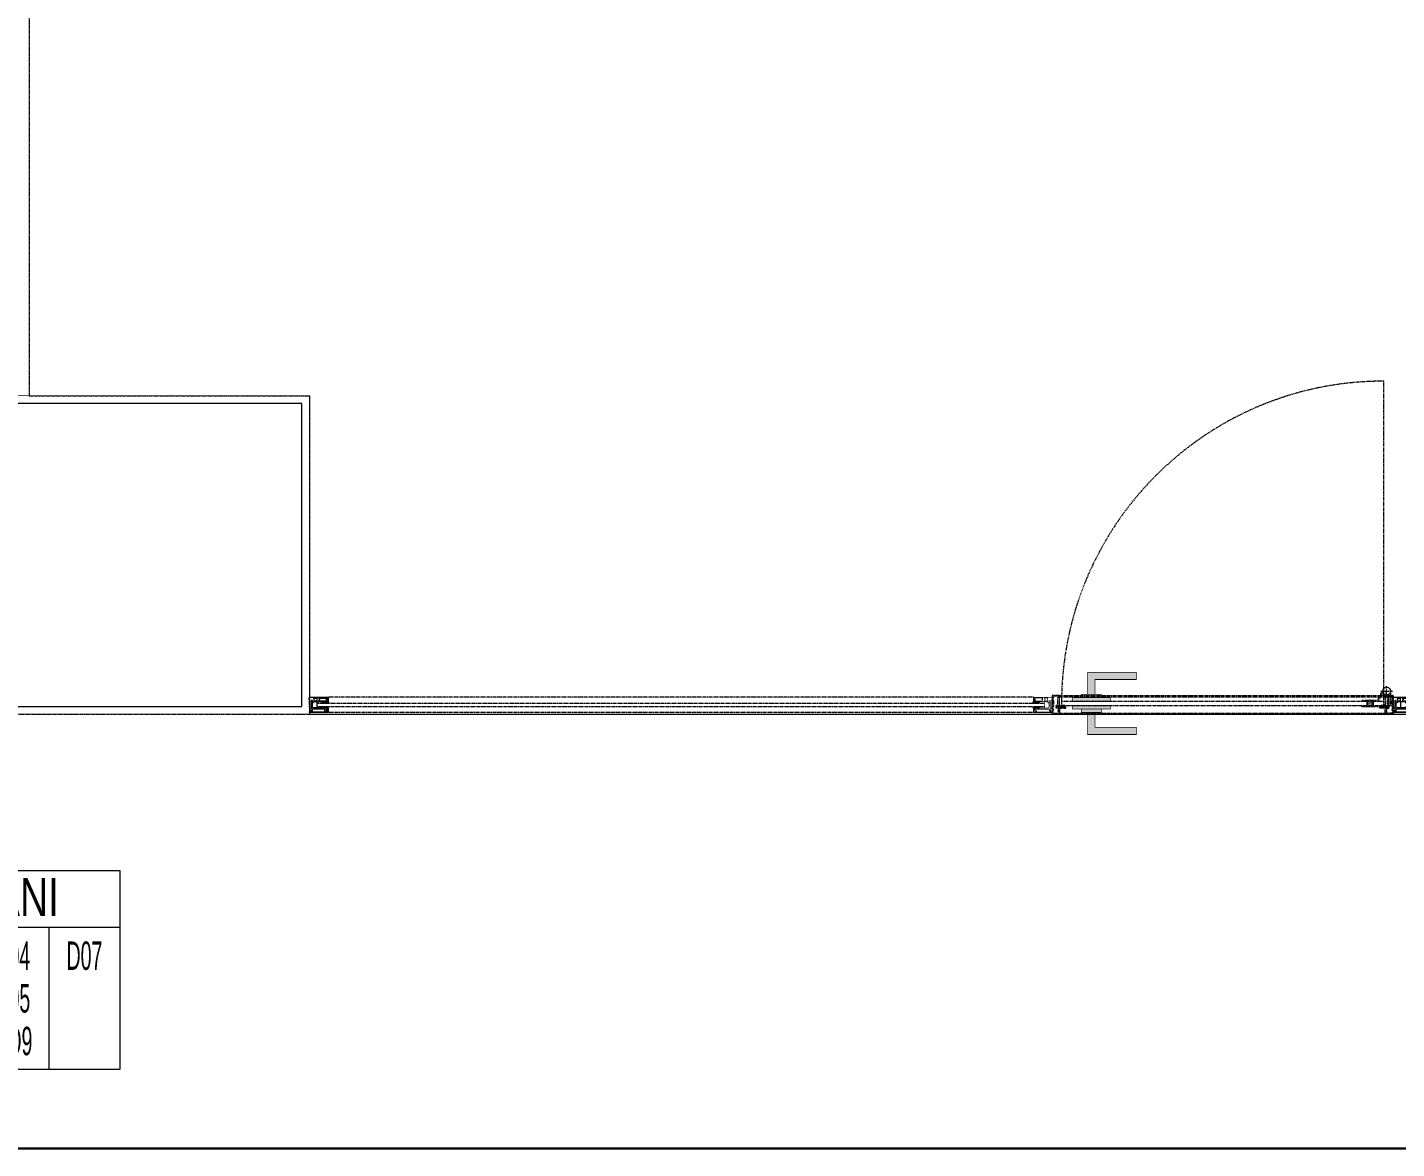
# Model space of a CAD drawing. Extents: x -1457 to 23780, y -2071 to 4205.
# Drawn here: x 9235 to 9596.4, y 2248.3 to 2544.2 of the extents above; entities that cross this region are included whole.
import ezdxf
from ezdxf.enums import TextEntityAlignment as Align

# ---------------------------------------------------------------- set-up
doc = ezdxf.new("R2010")
doc.units = 0
doc.header["$MEASUREMENT"] = 0
doc.linetypes.add('HIDDEN', pattern=[0.375, 0.25, -0.125])
doc.layers.get('0').update_dxf_attribs({"color": 9, "lineweight": 9})
for name, color, linetype, lineweight in [('10', 9, 'Continuous', 9), ('21', 9, 'Continuous', 9), ('E-KABLO', 7, 'Continuous', 30), ('M-TEFRIS2-015', 129, 'Continuous', 9), ('M-TEFRIS2-015 @ 1', 129, 'Continuous', 9)]:
    doc.layers.add(name, color=color, linetype=linetype, lineweight=lineweight)
doc.styles.add('Arial', font='arial.ttf', dxfattribs={"height": 2.5})
doc.styles.add('MuuM_TEXT-STANDART', font='ARIALN.TTF')
pattern_1 = [(225, (-604.72494, -2171.82614), (-0.0883883476, 0.0883883476), []), (135, (-604.72494, -2171.82614), (0.0883883476, 0.0883883476), [])]
pattern_2 = [(135, (8900.89879, 4539.00431), (-0.0883883476, -0.0883883476), []), (225, (8900.89879, 4539.00431), (0.0883883476, -0.0883883476), [])]

# ---------------------------------------------------------------- blocks, each defined once
blk = doc.blocks.new('0_roomno2-flat-2')
at = {"layer": '21'}
blk.add_lwpolyline([(96.88, -52.5), (0, -52.5), (0, 0), (96.88, 0)], close=True, dxfattribs=at)
for points in [[(0, -15), (96.88, -15)], [(40.62, -15), (40.62, -52.5)], [(59.38, -15), (59.38, -52.5)], [(78.12, -15), (78.12, -52.5)], [(0, -33.75), (40.62, -33.75)]]:
    blk.add_lwpolyline(points, dxfattribs=at)
at = {"layer": '21', "style": 'MuuM_TEXT-STANDART', "width": 0.6}
blk.add_text('H:', height=7.5, dxfattribs=at).set_placement((1.75, -43.04), align=Align.MIDDLE_LEFT)
at = {"layer": '21', "style": 'Arial'}
blk.add_attdef('ODANO', (0, 5.85), '', height=10, dxfattribs=at)
blk.add_attdef('MEKANADI', text='', height=10, dxfattribs=at).set_placement((1.75, -15), align=Align.BOTTOM_LEFT)
at = {"layer": '21', "style": 'MuuM_TEXT-STANDART', "width": 0.6}
for tag, p in [('M2', (1.75, -24.38)), ('TEMIZTAVANYUKSEKLIGI', (9, -43.04))]:
    blk.add_attdef(tag, text='', height=7.5, dxfattribs=at).set_placement(p, align=Align.MIDDLE_LEFT)
for tag, p in [('YER01', (50, -22.5)), ('TAVAN01', (68.75, -22.5)), ('DUVAR01', (87.5, -22.5)), ('YER02', (50, -33.75)), ('TAVAN02', (68.75, -33.75)), ('DUVAR02', (87.5, -33.75)), ('YER03', (50, -45)), ('TAVAN03', (68.75, -45)), ('DUVAR03', (87.5, -45))]:
    blk.add_attdef(tag, text='', height=7.5, dxfattribs=at).set_placement(p, align=Align.MIDDLE_CENTER)
blk = doc.blocks.new('p-kolon_80x80')
blk.add_lwpolyline([(-40, -40), (40, -40), (40, 40), (-40, 40)], close=True)
blk = doc.blocks.new('p-strahle-alüminyumdoğramaprofili')
at = {"layer": '10'}
h = blk.add_hatch(dxfattribs=at)
h.set_pattern_fill('NET', color=256, angle=315, style=0)
h.set_pattern_definition(pattern_1)
h.paths.add_polyline_path([(-4.62, 2.65), (-4.68, 2.65), (-4.72, 2.75), (-4.72, 2.8), (-4.69, 2.8), (-4.69, 2.92), (-4.98, 2.92), (-4.98, 2.8), (-4.95, 2.8), (-4.99, 2.65), (-5.08, 2.66), (-5.25, 2.28), (-5.14, 2.28), (-5.14, 2.33), (-4.98, 2.52, 0.2599), (-4.9, 2.28), (-4.66, 2.28, 0.382682)])
h.paths.add_polyline_path([(-4.86, 2.52), (-4.67, 2.52, -2.16717)], flags=16)
h = blk.add_hatch(dxfattribs=at)
h.set_pattern_fill('NET', color=256, angle=315, style=0)
h.set_pattern_definition(pattern_1)
h.paths.add_polyline_path([(-4.62, 0.88), (-4.68, 0.88), (-4.72, 0.77), (-4.72, 0.73), (-4.69, 0.73), (-4.69, 0.6), (-4.98, 0.6), (-4.98, 0.73), (-4.95, 0.73), (-4.99, 0.88), (-5.08, 0.87), (-5.25, 1.24), (-5.14, 1.24), (-5.14, 1.2), (-4.98, 1.01, -0.2599), (-4.9, 1.24), (-4.66, 1.24, -0.382682)])
h.paths.add_polyline_path([(-4.86, 1), (-4.67, 1, 2.16717)], flags=16)
h = blk.add_hatch(dxfattribs=at)
h.set_pattern_fill('NET', color=256, angle=315, style=0)
h.set_pattern_definition([(225, (-608.45214, -2173.53612), (-0.0883883476, 0.0883883476), []), (135, (-608.45214, -2173.53612), (0.0883883476, 0.0883883476), [])])
h.paths.add_polyline_path([(-3.45, 2.28), (-3.45, 2.57), (-4.49, 2.57), (-4.49, 2.28)])
h = blk.add_hatch(dxfattribs=at)
h.set_pattern_fill('NET', color=256, angle=315, style=0)
h.set_pattern_definition([(225, (-608.45214, -2180.04526), (-0.0883883476, 0.0883883476), []), (135, (-608.45214, -2180.04526), (0.0883883476, 0.0883883476), [])])
h.paths.add_polyline_path([(-3.45, 0.93), (-3.45, 1.24), (-4.49, 1.24), (-4.49, 0.93)])
h = blk.add_hatch(dxfattribs=at)
h.set_pattern_fill('NET', color=256, angle=315, style=0)
h.set_pattern_definition([(225, (-629.50454, -2177.58922), (-0.0883883476, 0.0883883476), []), (135, (-629.50454, -2177.58922), (0.0883883476, 0.0883883476), [])])
h.paths.add_polyline_path([(0, 0.68), (0, 1.75), (-0.18, 1.75), (-0.18, 0.68)])
for points in [[(-4.92, 3.6), (-4.92, 3.16), (-4.61, 3.16), (-4.61, 2.87), (-4.52, 2.87), (-4.62, 2.65), (-4.68, 2.65), (-4.72, 2.75), (-4.72, 2.8), (-4.69, 2.8), (-4.69, 3.05), (-4.98, 3.05), (-4.98, 2.8), (-4.95, 2.8), (-4.99, 2.65), (-5.08, 2.66), (-5.07, 3.76), (-0.11, 3.76)], [(-5.08, 2.66), (-5.25, 2.28)], [(-5.09, 0.88), (-5.25, 1.24)], [(-4.98, 2.52), (-5.14, 2.33), (-5.14, 2.28)], [(-4.98, 1.01), (-5.14, 1.2), (-5.14, 1.24)], [(-4.69, 2.92), (-4.98, 2.92)], [(-4.71, 0.6), (-4.98, 0.6)], [(-2.83, 0.2), (-2.67, 0.2), (-2.67, -0.04), (-4.87, -0.04), (-4.87, 0.19), (-4.57, 0.19), (-4.57, 0.73), (-2.67, 0.73)], [(-4.52, 2.87), (-4.49, 2.87), (-4.49, 2.26)], [(-4.49, 0.93), (-4.49, 0.93), (-4.49, 1.26)], [(-3.45, 2.26), (-3.45, 2.57)], [(-3.45, 1.26), (-3.45, 0.93)], [(-2.08, 0.93), (-2.08, 2.57)], [(-0.18, 0.68), (0, 0.68), (0, 1.75)], [(-0.18, 1.75), (0, 1.75)]]:
    blk.add_lwpolyline(points, dxfattribs=at)
for points in [[(-0.57, 3.26), (-0.57, 3.62), (-4.89, 3.62), (-4.89, 3.65, 0.561743), (-4.97, 3.66, 0.595966), (-4.92, 3.6, -2.204878)], [(-4.18, 3.44), (-4.18, 2.99, 0.414214), (-4.07, 2.89), (-0.82, 2.89), (-0.82, 3.62)], [(-0.11, 3.76), (-0.11, 3.62), (-0.45, 3.62), (-0.45, 3.14, -1), (-0.66, 3.14)], [(-4.67, 2.52), (-4.86, 2.52, 1)], [(-4.67, 1), (-4.86, 1, -1)], [(-4.61, 2.87), (-4.49, 3.45, -0.833203), (-4.18, 3.44, -0.447088)], [(-4.49, 2.57), (-1.23, 2.57, -0.414214), (-0.9, 2.25), (-0.9, 1.22)], [(-2.67, 0.73), (-2.67, 0.32), (-2.83, 0.32, 1), (-2.83, 0.2, -1)], [(-0.66, 3.14, -0.305404), (-0.57, 3.26, -5.773092)]]:
    blk.add_lwpolyline(points, format="xyb", dxfattribs=at)
for points in [[(-0.18, 2.74), (-0.18, 2.21), (0, 2.21), (0, 2.08), (-0.18, 2.08), (-0.18, 0.43), (0, 0.43), (0, 0), (-0.12, 0), (-0.12, -0.24), (-5.09, -0.24), (-5.09, 0.88), (-4.98, 0.88), (-4.94, 0.7), (-4.99, 0.7), (-4.99, 0.33), (-4.71, 0.33), (-4.71, 0.88), (-4.56, 0.88), (-4.52, 0.93), (-1.28, 0.93), (-1.2, 1.22), (-0.9, 1.22), (-0.9, 0.62), (-0.58, 0.62), (-0.58, 2.74)], [(-2.03, 0.78), (-1.35, 0.78), (-1.35, 0.08), (-1.28, 0.04), (-1.28, -0.04), (-2.09, -0.04), (-2.09, 0.1), (-2.03, 0.15)]]:
    blk.add_lwpolyline(points, close=True, dxfattribs=at)
for centre, radius, start, end in [((-4.73, 2.47), 0.253, 168.6676, 234.1258), ((-4.73, 1.06), 0.253, 125.8742, 191.3324), ((-4.77, 2.44), 0.125, 139.5402, 40.4598), ((-4.77, 1.08), 0.125, 319.5402, 220.4598), ((-4.84, 2.48), 0.273, 305.9738, 36.4289), ((-4.84, 1.04), 0.273, 323.5711, 54.0262)]:
    blk.add_arc(centre, radius, start, end, dxfattribs=at)

msp = doc.modelspace()

# ---------------------------------------------------------------- hatches: boundary and pattern name
at = {"layer": 'M-TEFRIS2-015', "linetype": 'HIDDEN', "lineweight": 0}
h = msp.add_hatch(color=256, dxfattribs=at)
h.paths.add_polyline_path([(9514.91, 2374.03), (9527.71, 2374.03), (9527.71, 2372.13), (9516.81, 2372.13), (9516.81, 2368.23), (9514.91, 2368.23)])
h.paths.add_polyline_path([(9513.21, 2368.23), (9518.51, 2368.23), (9518.51, 2367.33), (9513.21, 2367.33)])
h.paths.add_polyline_path([(9510.86, 2367.33), (9520.86, 2367.33), (9520.86, 2366.33), (9510.86, 2366.33)])
h.paths.add_polyline_path([(9510.86, 2365.33), (9520.86, 2365.33), (9520.86, 2364.33), (9510.86, 2364.33)])
h.paths.add_polyline_path([(9513.21, 2364.33), (9518.51, 2364.33), (9518.51, 2363.42), (9513.21, 2363.42)])
h.paths.add_polyline_path([(9514.91, 2363.42), (9516.81, 2363.42), (9516.81, 2359.52), (9527.71, 2359.52), (9527.71, 2357.62), (9514.91, 2357.62)])
h = msp.add_hatch(dxfattribs=at)
h.set_pattern_fill('NET', color=256, angle=315, style=0)
h.set_pattern_definition(pattern_2)
h.paths.add_polyline_path([(9501, 2366.3), (9500.95, 2366.3), (9500.91, 2366.4), (9500.91, 2366.45), (9500.93, 2366.45), (9500.93, 2366.58), (9500.64, 2366.58), (9500.64, 2366.45), (9500.68, 2366.45), (9500.63, 2366.3), (9500.55, 2366.31), (9500.37, 2365.94), (9500.48, 2365.94), (9500.48, 2365.98), (9500.64, 2366.17, 0.2599), (9500.72, 2365.94), (9500.97, 2365.94, 0.382682)])
h.paths.add_polyline_path([(9500.76, 2366.18), (9500.95, 2366.18, -2.16717)], flags=16)
h = msp.add_hatch(dxfattribs=at)
h.set_pattern_fill('NET', color=256, angle=315, style=0)
h.set_pattern_definition(pattern_2)
h.paths.add_polyline_path([(9501, 2364.53), (9500.95, 2364.53), (9500.91, 2364.43), (9500.91, 2364.38), (9500.93, 2364.38), (9500.93, 2364.25), (9500.64, 2364.25), (9500.64, 2364.38), (9500.68, 2364.38), (9500.63, 2364.53), (9500.55, 2364.52), (9500.37, 2364.9), (9500.48, 2364.9), (9500.48, 2364.85), (9500.64, 2364.66, -0.2599), (9500.72, 2364.9), (9500.97, 2364.9, -0.382682)])
h.paths.add_polyline_path([(9500.76, 2364.65), (9500.95, 2364.65, 2.16717)], flags=16)
h = msp.add_hatch(dxfattribs=at)
h.set_pattern_fill('NET', color=256, angle=315, style=0)
h.set_pattern_definition([(135, (8897.17159, 4547.22344), (-0.0883883476, -0.0883883476), []), (225, (8897.17159, 4547.22344), (0.0883883476, -0.0883883476), [])])
h.paths.add_polyline_path([(9502.17, 2366.25), (9502.17, 2365.94), (9501.14, 2365.94), (9501.14, 2366.25)])
h = msp.add_hatch(dxfattribs=at)
h.set_pattern_fill('NET', color=256, angle=315, style=0)
h.set_pattern_definition([(135, (8897.17159, 4540.7143), (-0.0883883476, -0.0883883476), []), (225, (8897.17159, 4540.7143), (0.0883883476, -0.0883883476), [])])
h.paths.add_polyline_path([(9502.17, 2364.9), (9502.17, 2364.6), (9501.14, 2364.6), (9501.14, 2364.9)])
h = msp.add_hatch(dxfattribs=at)
h.set_pattern_fill('NET', color=256, angle=315, style=0)
h.set_pattern_definition([(135, (8876.11919, 4544.76739), (-0.0883883476, -0.0883883476), []), (225, (8876.11919, 4544.76739), (0.0883883476, -0.0883883476), [])])
h.paths.add_polyline_path([(9505.62, 2366.5), (9505.62, 2365.43), (9505.44, 2365.43), (9505.44, 2366.5)])

# ---------------------------------------------------------------- linework, layer by layer
at = {"layer": 'E-KABLO', "color": 6}
msp.add_line((7943.36, 2248.33), (10667.25, 2248.33), dxfattribs=at)
at = {"layer": 'M-TEFRIS2-015', "linetype": 'HIDDEN', "lineweight": 0}
for p, q in [((9235.5, 2743), (9235.5, 2447)), ((9593.02, 2365.81), (9593.02, 2450.81)), ((9235.5, 2447), (9309.5, 2447)), ((9309.5, 2447), (9309.5, 2363)), ((9500.55, 2367.42), (9314.46, 2367.42)), ((9505.5, 2367.81), (9505.5, 2363.08)), ((9507.39, 2367.89), (9505.58, 2367.89)), ((9507.32, 2367.72), (9505.66, 2367.72)), ((9505.66, 2367.72), (9505.66, 2367.48)), ((9505.66, 2367.48), (9505.88, 2367.48)), ((9505.88, 2367.37), (9505.72, 2367.37)), ((9505.72, 2367.37), (9505.72, 2366.6)), ((9505.88, 2367.48), (9505.88, 2367.37)), ((9507, 2367.37), (9507.07, 2367.47)), ((9507, 2365.31), (9507, 2367.37)), ((9507.07, 2367.47), (9507.32, 2367.47)), ((9507.32, 2367.47), (9507.32, 2367.72)), ((9507.47, 2365.15), (9507.47, 2367.57)), ((9507.47, 2367.57), (9507.55, 2367.57)), ((9507.55, 2367.88), (9593.45, 2367.88)), ((9507.55, 2367.57), (9507.55, 2367.73)), ((9507.55, 2367.57), (9593.45, 2367.57)), ((9591.43, 2366.71), (9592.83, 2369.43)), ((9591.66, 2366.33), (9592.87, 2368.67)), ((9592.28, 2369.08), (9595.3, 2369.08)), ((9593.45, 2367.57), (9593.45, 2367.73)), ((9593.53, 2367.57), (9593.45, 2367.57)), ((9593.53, 2365.15), (9593.53, 2367.57)), ((9593.61, 2367.89), (9595.42, 2367.89)), ((9593.68, 2367.72), (9595.34, 2367.72)), ((9593.68, 2367.47), (9593.68, 2367.72)), ((9593.93, 2367.47), (9593.68, 2367.47)), ((9593.79, 2367.58), (9593.79, 2370.34)), ((9594, 2367.37), (9593.93, 2367.47)), ((9594, 2365.31), (9594, 2367.37)), ((9594, 2367.37), (9594.44, 2367.37)), ((9594.33, 2367.37), (9594.33, 2365.31)), ((9594.44, 2367.89), (9594.44, 2368.31)), ((9594.44, 2365.31), (9594.44, 2367.72)), ((9594.81, 2369.08), (9594.81, 2367.89)), ((9594.81, 2367.72), (9594.81, 2365.2)), ((9595.34, 2367.48), (9595.12, 2367.48)), ((9595.12, 2367.48), (9595.12, 2367.37)), ((9595.12, 2367.37), (9595.28, 2367.37)), ((9595.28, 2367.37), (9595.28, 2366.6)), ((9595.34, 2367.72), (9595.34, 2367.48)), ((9595.5, 2367.81), (9595.5, 2363.08)), ((9311.46, 2365.92), (9503.54, 2365.92)), ((9503.54, 2364.92), (9311.46, 2364.92)), ((9505.86, 2364.07), (9505.66, 2364.07)), ((9505.66, 2364.07), (9505.66, 2363.2)), ((9505.72, 2366.6), (9505.85, 2366.6)), ((9505.85, 2365.04), (9505.72, 2365.04)), ((9505.72, 2365.04), (9505.72, 2364.22)), ((9505.72, 2364.22), (9505.86, 2364.22)), ((9505.85, 2366.6), (9505.85, 2365.04)), ((9505.86, 2364.22), (9505.86, 2364.07)), ((9506.56, 2364.6), (9506.56, 2365.31)), ((9506.56, 2365.31), (9507, 2365.31)), ((9507.24, 2364.6), (9506.56, 2364.6)), ((9506.73, 2364.8), (9506.73, 2365.15)), ((9506.73, 2365.15), (9507.47, 2365.15)), ((9506.82, 2365.15), (9506.73, 2365.15)), ((9506.73, 2365.15), (9506.73, 2364.91)), ((9506.76, 2365.15), (9506.73, 2365.12)), ((9506.76, 2365.08), (9506.73, 2365.12)), ((9506.76, 2364.98), (9506.73, 2364.94)), ((9506.76, 2364.9), (9506.73, 2364.94)), ((9506.73, 2364.91), (9506.73, 2364.86)), ((9506.73, 2364.86), (9506.74, 2364.83)), ((9509.09, 2364.8), (9506.73, 2364.8)), ((9506.74, 2364.83), (9506.76, 2364.8)), ((9506.76, 2365.13), (9506.82, 2365.15)), ((9507.11, 2365.15), (9506.76, 2364.8)), ((9506.76, 2364.88), (9506.76, 2365.13)), ((9506.79, 2364.94), (9506.76, 2364.88)), ((9506.76, 2364.8), (9508.97, 2364.8)), ((9506.86, 2364.8), (9506.77, 2364.9)), ((9506.8, 2364.97), (9506.79, 2364.94)), ((9506.82, 2365), (9506.8, 2364.97)), ((9506.84, 2365.02), (9506.82, 2365)), ((9507.04, 2364.8), (9506.83, 2365.01)), ((9507.01, 2365.15), (9506.84, 2365.02)), ((9507, 2365.02), (9506.93, 2365.09)), ((9507.29, 2365.15), (9506.94, 2364.8)), ((9507.12, 2365.13), (9506.94, 2364.95)), ((9506.94, 2364.95), (9507.03, 2364.95)), ((9507.03, 2364.95), (9507.23, 2365.15)), ((9507.09, 2365.1), (9507.05, 2365.15)), ((9507.21, 2364.8), (9507.05, 2364.97)), ((9507.11, 2364.07), (9507.11, 2364.2)), ((9507.11, 2364.2), (9507.24, 2364.2)), ((9507.32, 2364.07), (9507.11, 2364.07)), ((9507.12, 2365.15), (9507.12, 2365.13)), ((9507.26, 2364.95), (9507.12, 2364.8)), ((9507.12, 2363.72), (9507.12, 2363.86)), ((9507.12, 2363.86), (9507.32, 2363.86)), ((9507.32, 2363.72), (9507.12, 2363.72)), ((9507.2, 2364.99), (9507.14, 2365.06)), ((9507.32, 2365.15), (9507.17, 2364.95)), ((9507.17, 2364.95), (9507.38, 2364.95)), ((9507.28, 2365.1), (9507.22, 2365.15)), ((9507.39, 2364.8), (9507.24, 2364.95)), ((9507.24, 2364.2), (9507.24, 2364.6)), ((9507.58, 2365.09), (9507.29, 2364.8)), ((9507.32, 2363.86), (9507.32, 2364.07)), ((9507.32, 2363.2), (9507.32, 2363.72)), ((9507.38, 2364.95), (9507.44, 2365.01)), ((9507.57, 2364.8), (9507.4, 2364.97)), ((9507.46, 2365.15), (9507.44, 2365.13)), ((9507.44, 2365.01), (9507.44, 2365.15)), ((9507.58, 2364.97), (9507.44, 2365.11)), ((9507.5, 2365.52), (9507.47, 2365.52)), ((9507.48, 2365.52), (9507.47, 2365.51)), ((9507.58, 2365.44), (9507.47, 2365.34)), ((9507.58, 2365.32), (9507.47, 2365.43)), ((9507.58, 2365.27), (9507.47, 2365.16)), ((9507.62, 2365.1), (9507.47, 2365.26)), ((9507.62, 2364.95), (9507.47, 2364.8)), ((9507.54, 2365.5), (9507.5, 2365.52)), ((9507.57, 2365.47), (9507.54, 2365.5)), ((9507.55, 2363.22), (9507.55, 2364.55)), ((9507.55, 2364.55), (9509.09, 2364.55)), ((9507.58, 2365.44), (9507.57, 2365.47)), ((9507.58, 2365.2), (9507.58, 2365.44)), ((9508.41, 2365.2), (9507.58, 2365.2)), ((9507.58, 2364.95), (9507.58, 2365.1)), ((9507.58, 2365.1), (9507.91, 2365.1)), ((9507.81, 2364.95), (9507.58, 2364.95)), ((9507.69, 2365.2), (9507.59, 2365.1)), ((9507.75, 2364.8), (9507.6, 2364.95)), ((9507.79, 2364.95), (9507.65, 2364.8)), ((9507.8, 2365.1), (9507.71, 2365.2)), ((9507.86, 2365.2), (9507.77, 2365.1)), ((9507.81, 2364.92), (9507.78, 2364.95)), ((9507.88, 2364.92), (9507.79, 2364.92)), ((9507.79, 2364.92), (9507.79, 2364.82)), ((9507.79, 2364.82), (9507.88, 2364.92)), ((9507.94, 2365.05), (9507.81, 2364.95)), ((9507.96, 2364.94), (9507.82, 2364.8)), ((9507.92, 2364.8), (9507.85, 2364.88)), ((9508.28, 2364.8), (9507.88, 2365.2)), ((9507.93, 2364.97), (9507.89, 2365.01)), ((9507.91, 2365.1), (9507.94, 2365.05)), ((9507.91, 2364.94), (9507.97, 2365.02)), ((9508.02, 2364.94), (9507.91, 2364.94)), ((9508.04, 2365.2), (9507.92, 2365.08)), ((9507.97, 2365.02), (9508.02, 2364.94)), ((9508.1, 2364.8), (9507.97, 2364.94)), ((9508.08, 2366.33), (9507.98, 2366.22)), ((9507.98, 2366.22), (9507.98, 2365.39)), ((9507.98, 2365.39), (9508.08, 2365.29)), ((9508.08, 2365.06), (9507.99, 2364.97)), ((9508.16, 2364.96), (9508, 2364.8)), ((9508.05, 2365.08), (9508.05, 2365.11)), ((9508.05, 2365.11), (9508.39, 2365.11)), ((9508.22, 2364.9), (9508.05, 2365.08)), ((9508.14, 2365.11), (9508.06, 2365.2)), ((9592.92, 2366.33), (9508.08, 2366.33)), ((9508.08, 2365.29), (9592.92, 2365.29)), ((9508.22, 2365.2), (9508.13, 2365.11)), ((9508.27, 2364.9), (9508.18, 2364.8)), ((9508.84, 2364.9), (9508.22, 2364.9)), ((9508.88, 2365.29), (9508.23, 2365.29)), ((9508.23, 2365.29), (9508.24, 2365.25)), ((9508.24, 2365.25), (9508.41, 2365.25)), ((9508.32, 2365.11), (9508.24, 2365.2)), ((9508.31, 2365.29), (9508.27, 2365.25)), ((9508.39, 2365.2), (9508.31, 2365.11)), ((9508.36, 2365.25), (9508.32, 2365.29)), ((9508.45, 2364.8), (9508.36, 2364.9)), ((9508.45, 2364.9), (9508.36, 2364.8)), ((9508.39, 2365.11), (9508.44, 2365.11)), ((9508.47, 2365.14), (9508.41, 2365.2)), ((9508.48, 2365.29), (9508.43, 2365.24)), ((9508.44, 2365.11), (9508.47, 2365.14)), ((9508.47, 2365.14), (9508.51, 2365.18)), ((9508.54, 2365.25), (9508.5, 2365.29)), ((9508.51, 2365.18), (9508.52, 2365.22)), ((9508.52, 2365.22), (9508.52, 2365.25)), ((9508.52, 2365.25), (9508.83, 2365.25)), ((9508.63, 2364.8), (9508.53, 2364.9)), ((9508.63, 2364.9), (9508.53, 2364.8)), ((9508.66, 2365.29), (9508.62, 2365.25)), ((9508.72, 2365.25), (9508.68, 2365.29)), ((9508.81, 2364.8), (9508.71, 2364.9)), ((9508.8, 2364.9), (9508.71, 2364.8)), ((9508.91, 2365.18), (9508.78, 2365.06)), ((9508.97, 2364.81), (9508.79, 2364.99)), ((9508.84, 2365.29), (9508.8, 2365.25)), ((9508.89, 2365.08), (9508.8, 2365.17)), ((9508.91, 2365.01), (9508.82, 2364.92)), ((9508.92, 2365.22), (9508.85, 2365.29)), ((9508.92, 2365.25), (9508.88, 2365.29)), ((9508.88, 2365.14), (9508.92, 2365.2)), ((9508.88, 2365.09), (9508.88, 2365.14)), ((9508.97, 2364.86), (9508.88, 2365.09)), ((9508.96, 2364.88), (9508.89, 2364.8)), ((9508.92, 2365.2), (9508.92, 2365.25)), ((9508.97, 2364.8), (9508.97, 2364.86)), ((9509.09, 2364.55), (9509.09, 2364.8)), ((9587.36, 2366.33), (9587.36, 2366.71)), ((9587.36, 2366.71), (9591.43, 2366.71)), ((9587.36, 2364.9), (9587.36, 2365.29)), ((9591.44, 2364.9), (9587.36, 2364.9)), ((9588.54, 2366.33), (9588.54, 2365.29)), ((9588.74, 2366.71), (9589.01, 2366.41)), ((9588.83, 2366.33), (9588.83, 2365.29)), ((9589.01, 2366.41), (9589.01, 2366.33)), ((9589.37, 2366.88), (9589.37, 2364.9)), ((9590, 2366.71), (9589.73, 2366.41)), ((9589.73, 2366.41), (9589.73, 2366.33)), ((9589.91, 2366.33), (9589.91, 2365.29)), ((9590.2, 2366.33), (9590.2, 2365.29)), ((9591.44, 2365.29), (9591.44, 2364.9)), ((9591.91, 2364.55), (9591.91, 2364.8)), ((9591.91, 2364.8), (9594.27, 2364.8)), ((9593.45, 2364.55), (9591.91, 2364.55)), ((9592.03, 2364.86), (9592.12, 2365.09)), ((9592.03, 2364.8), (9592.03, 2364.86)), ((9594.24, 2364.8), (9592.03, 2364.8)), ((9592.05, 2364.92), (9592.16, 2364.8)), ((9592.07, 2364.8), (9592.17, 2364.9)), ((9592.08, 2365.25), (9592.12, 2365.29)), ((9592.08, 2365.2), (9592.08, 2365.25)), ((9592.08, 2365.24), (9592.22, 2365.1)), ((9592.12, 2365.14), (9592.08, 2365.2)), ((9592.08, 2365), (9592.21, 2365.13)), ((9592.09, 2365.18), (9592.2, 2365.29)), ((9592.1, 2365.04), (9592.19, 2364.95)), ((9592.12, 2365.29), (9592.77, 2365.29)), ((9592.12, 2365.09), (9592.12, 2365.14)), ((9592.16, 2364.9), (9592.78, 2364.9)), ((9592.48, 2365.25), (9592.17, 2365.25)), ((9592.21, 2365.29), (9592.25, 2365.25)), ((9592.49, 2365.18), (9592.21, 2365.12)), ((9592.21, 2365.12), (9592.21, 2365.12)), ((9592.22, 2365.1), (9592.56, 2365.11)), ((9592.22, 2365.1), (9592.22, 2365.1)), ((9592.24, 2364.8), (9592.34, 2364.9)), ((9592.25, 2364.9), (9592.34, 2364.8)), ((9592.33, 2365.25), (9592.37, 2365.29)), ((9592.35, 2365.15), (9592.39, 2365.11)), ((9592.37, 2365.11), (9592.43, 2365.16)), ((9592.39, 2365.29), (9592.43, 2365.25)), ((9592.42, 2364.8), (9592.51, 2364.9)), ((9592.42, 2364.9), (9592.52, 2364.8)), ((9592.48, 2365.22), (9592.55, 2365.29)), ((9592.48, 2365.22), (9592.48, 2365.25)), ((9592.49, 2365.18), (9592.48, 2365.22)), ((9592.49, 2365.19), (9592.56, 2365.11)), ((9593.35, 2365.19), (9592.55, 2365.17)), ((9592.55, 2365.17), (9592.58, 2365.16)), ((9592.55, 2365.11), (9592.6, 2365.16)), ((9592.56, 2365.29), (9592.6, 2365.25)), ((9592.61, 2365.11), (9592.56, 2365.11)), ((9592.58, 2365.16), (9592.95, 2365.16)), ((9592.59, 2365.2), (9593.42, 2365.39)), ((9592.76, 2365.25), (9592.59, 2365.25)), ((9592.6, 2364.8), (9592.69, 2364.9)), ((9592.6, 2364.9), (9592.69, 2364.8)), ((9592.61, 2365.17), (9592.65, 2365.21)), ((9592.95, 2365.11), (9592.61, 2365.11)), ((9592.64, 2365.21), (9592.68, 2365.17)), ((9592.69, 2365.25), (9592.73, 2365.29)), ((9592.69, 2365.16), (9592.74, 2365.11)), ((9592.73, 2365.11), (9592.77, 2365.16)), ((9592.74, 2365.29), (9592.76, 2365.27)), ((9592.77, 2365.29), (9592.76, 2365.25)), ((9592.77, 2364.8), (9593.11, 2365.14)), ((9592.78, 2364.9), (9592.95, 2365.08)), ((9592.78, 2364.9), (9592.87, 2364.8)), ((9592.79, 2365.18), (9592.88, 2365.26)), ((9592.79, 2365.24), (9592.85, 2365.18)), ((9592.86, 2364.99), (9593.05, 2364.8)), ((9592.87, 2365.16), (9592.92, 2365.11)), ((9592.9, 2365.11), (9592.95, 2365.16)), ((9593.02, 2366.22), (9592.92, 2366.33)), ((9592.92, 2365.29), (9593.02, 2365.39)), ((9592.92, 2365.29), (9592.92, 2365.29)), ((9592.93, 2365.28), (9593.02, 2365.18)), ((9592.95, 2365.16), (9592.96, 2365.14)), ((9592.95, 2365.08), (9592.95, 2365.11)), ((9592.95, 2365.08), (9593.03, 2365)), ((9592.95, 2364.8), (9593.09, 2364.95)), ((9592.96, 2365.14), (9592.98, 2365.12)), ((9592.97, 2365.18), (9593.11, 2365.32)), ((9592.98, 2365.12), (9593, 2365.11)), ((9593.09, 2365.1), (9592.99, 2364.95)), ((9592.99, 2364.95), (9592.99, 2364.95)), ((9592.99, 2364.95), (9593.42, 2364.95)), ((9593, 2365.11), (9593.02, 2365.1)), ((9593.02, 2365.39), (9593.02, 2366.22)), ((9593.02, 2365.1), (9593.04, 2365.1)), ((9593.04, 2365.1), (9593.06, 2365.12)), ((9593.06, 2365.12), (9593.08, 2365.14)), ((9593.07, 2365.31), (9593.19, 2365.19)), ((9593.07, 2365.13), (9593.1, 2365.1)), ((9593.08, 2365.14), (9593.42, 2365.14)), ((9593.08, 2364.95), (9593.22, 2364.8)), ((9593.42, 2365.1), (9593.09, 2365.1)), ((9593.13, 2364.8), (9593.27, 2364.95)), ((9593.16, 2365.19), (9593.34, 2365.37)), ((9593.22, 2365.34), (9593.36, 2365.2)), ((9593.24, 2365.14), (9593.28, 2365.1)), ((9593.25, 2365.1), (9593.29, 2365.14)), ((9593.26, 2364.95), (9593.4, 2364.8)), ((9593.3, 2364.8), (9593.56, 2365.06)), ((9593.34, 2365.19), (9593.45, 2365.31)), ((9593.39, 2365.2), (9593.35, 2365.19)), ((9593.36, 2365.37), (9593.45, 2365.28)), ((9593.42, 2365.22), (9593.39, 2365.2)), ((9593.42, 2365.45), (9593.51, 2365.55)), ((9593.42, 2365.46), (9593.43, 2365.49)), ((9593.42, 2365.39), (9593.42, 2365.46)), ((9593.42, 2365.14), (9593.51, 2365.34)), ((9593.45, 2365.24), (9593.42, 2365.22)), ((9593.42, 2365.1), (9593.53, 2365.21)), ((9593.42, 2365.14), (9593.75, 2364.8)), ((9593.42, 2364.95), (9593.42, 2365.1)), ((9593.42, 2364.96), (9593.58, 2364.8)), ((9593.43, 2365.49), (9593.45, 2365.52)), ((9593.43, 2365.49), (9593.53, 2365.38)), ((9593.45, 2365.52), (9593.49, 2365.54)), ((9593.51, 2365.37), (9593.45, 2365.37)), ((9593.45, 2365.37), (9593.45, 2365.27)), ((9593.45, 2365.27), (9593.45, 2365.24)), ((9593.45, 2363.22), (9593.45, 2364.55)), ((9593.47, 2365.26), (9593.53, 2365.21)), ((9593.48, 2364.8), (9593.63, 2364.95)), ((9593.49, 2365.54), (9593.52, 2365.55)), ((9593.51, 2365.36), (9593.53, 2365.38)), ((9593.51, 2365.34), (9593.51, 2365.37)), ((9593.52, 2365.55), (9593.53, 2365.55)), ((9594.27, 2365.15), (9593.53, 2365.15)), ((9593.56, 2365.01), (9593.56, 2365.15)), ((9593.62, 2364.95), (9593.56, 2365.01)), ((9593.83, 2364.95), (9593.62, 2364.95)), ((9593.66, 2364.8), (9593.8, 2364.95)), ((9593.68, 2365.15), (9593.83, 2364.95)), ((9593.68, 2363.87), (9593.68, 2364.07)), ((9593.68, 2364.07), (9593.89, 2364.07)), ((9593.88, 2363.87), (9593.68, 2363.87)), ((9593.68, 2363.2), (9593.68, 2363.72)), ((9593.68, 2363.72), (9593.88, 2363.72)), ((9593.74, 2365.07), (9593.8, 2365.12)), ((9593.76, 2365.15), (9594.11, 2364.8)), ((9593.76, 2364.2), (9593.76, 2364.6)), ((9593.76, 2364.6), (9594.44, 2364.6)), ((9593.89, 2364.2), (9593.76, 2364.2)), ((9593.97, 2364.95), (9593.77, 2365.15)), ((9593.78, 2364.95), (9593.93, 2364.8)), ((9593.82, 2364.97), (9593.89, 2365.04)), ((9593.83, 2364.8), (9593.98, 2364.95)), ((9593.88, 2365.15), (9593.88, 2365.13)), ((9593.88, 2365.13), (9594.06, 2364.95)), ((9593.88, 2363.72), (9593.88, 2363.87)), ((9593.89, 2364.07), (9593.89, 2364.2)), ((9593.93, 2365.08), (9594, 2365.14)), ((9593.94, 2365.15), (9594.26, 2364.83)), ((9594.06, 2364.95), (9593.97, 2364.95)), ((9593.99, 2365.15), (9594.16, 2365.02)), ((9594.44, 2365.31), (9594, 2365.31)), ((9594.01, 2364.8), (9594.19, 2364.99)), ((9594.02, 2364.99), (9594.1, 2365.07)), ((9594.16, 2365.02), (9594.18, 2365)), ((9594.24, 2365.13), (9594.18, 2365.15)), ((9594.18, 2365.15), (9594.27, 2365.15)), ((9594.18, 2365), (9594.2, 2364.97)), ((9594.19, 2364.8), (9594.27, 2364.89)), ((9594.2, 2364.97), (9594.21, 2364.94)), ((9594.21, 2364.94), (9594.24, 2364.88)), ((9594.24, 2364.88), (9594.24, 2365.13)), ((9594.24, 2365.03), (9594.27, 2365.07)), ((9594.24, 2365.03), (9594.27, 2364.99)), ((9594.26, 2364.83), (9594.24, 2364.8)), ((9594.27, 2364.86), (9594.26, 2364.83)), ((9594.27, 2364.8), (9594.27, 2365.15)), ((9594.27, 2365.15), (9594.27, 2364.91)), ((9594.27, 2364.91), (9594.27, 2364.86)), ((9594.44, 2364.6), (9594.44, 2365.31)), ((9594.81, 2365.2), (9594.44, 2365.2)), ((9595.28, 2364.22), (9595.14, 2364.22)), ((9595.14, 2364.22), (9595.14, 2364.07)), ((9595.14, 2364.07), (9595.34, 2364.07)), ((9595.28, 2366.6), (9595.15, 2366.6)), ((9595.15, 2366.6), (9595.15, 2365.04)), ((9595.15, 2365.04), (9595.28, 2365.04)), ((9595.28, 2365.04), (9595.28, 2364.22)), ((9595.34, 2364.07), (9595.34, 2363.2)), ((8525.5, 2363), (10472.5, 2363)), ((9309.5, 2363), (9925.5, 2363)), ((9500.55, 2363.42), (9314.45, 2363.42)), ((9505.58, 2363), (9507.55, 2363)), ((9505.66, 2363.2), (9507.32, 2363.2)), ((9507.55, 2363.19), (9507.55, 2363.22)), ((9507.55, 2363.22), (9507.55, 2363.22)), ((9507.55, 2363.22), (9507.55, 2363.22)), ((9507.55, 2363.22), (9507.55, 2363.22)), ((9507.55, 2363.22), (9507.55, 2363.22)), ((9507.55, 2363.22), (9593.45, 2363.22)), ((9507.55, 2363), (9507.55, 2363.19)), ((9507.55, 2363), (9593.45, 2363)), ((9593.45, 2363.19), (9593.45, 2363.22)), ((9593.45, 2363.22), (9593.45, 2363.22)), ((9593.45, 2363.22), (9593.45, 2363.22)), ((9593.45, 2363.22), (9593.45, 2363.22)), ((9593.45, 2363.22), (9593.45, 2363.22)), ((9593.45, 2363), (9593.45, 2363.19)), ((9595.42, 2363), (9593.45, 2363)), ((9595.34, 2363.2), (9593.68, 2363.2))]:
    msp.add_line(p, q, dxfattribs=at)
at = {"layer": 'M-TEFRIS2-015', "linetype": 'HIDDEN', "lineweight": 0, "const_width": 0.2}
for points in [[(9235.5, 2447), (9225.5, 2447), (9225.5, 2743), (9235.5, 2743)], [(9225.5, 2447), (9309.5, 2447), (9309.5, 2363), (9225.5, 2363)], [(9505.44, 2364.44), (9505.44, 2364.96), (9505.62, 2364.96), (9505.62, 2365.1), (9505.44, 2365.1), (9505.44, 2366.74), (9505.62, 2366.74), (9505.62, 2367.18), (9505.5, 2367.18), (9505.5, 2367.42), (9500.54, 2367.42), (9500.54, 2366.3), (9500.64, 2366.3), (9500.69, 2366.47), (9500.64, 2366.47), (9500.64, 2366.85), (9500.91, 2366.85), (9500.91, 2366.3), (9501.07, 2366.3), (9501.1, 2366.25), (9504.35, 2366.25), (9504.42, 2365.96), (9504.72, 2365.96), (9504.72, 2366.56), (9505.04, 2366.56), (9505.04, 2364.44)], [(9503.59, 2366.4), (9504.27, 2366.4), (9504.27, 2367.1), (9504.34, 2367.14), (9504.34, 2367.22), (9503.54, 2367.22), (9503.54, 2367.08), (9503.59, 2367.02)], [(9510.86, 2366.33), (9520.86, 2366.33), (9520.86, 2367.33), (9510.86, 2367.33)], [(9513.21, 2367.33), (9518.51, 2367.33), (9518.51, 2368.23), (9513.21, 2368.23)], [(9510.86, 2364.33), (9520.86, 2364.33), (9520.86, 2365.33), (9510.86, 2365.33)], [(9513.21, 2364.33), (9518.51, 2364.33), (9518.51, 2363.42), (9513.21, 2363.42)]]:
    msp.add_lwpolyline(points, close=True, dxfattribs=at)
for points in [[(9527.71, 2374.03), (9514.91, 2374.03), (9514.91, 2368.23), (9516.81, 2368.23), (9516.81, 2372.13), (9527.71, 2372.13), (9527.71, 2374.03)], [(9502.8, 2366.98), (9502.96, 2366.98), (9502.96, 2367.22), (9500.75, 2367.22), (9500.75, 2366.98), (9501.05, 2366.98), (9501.05, 2366.45), (9502.95, 2366.45)], [(9500.54, 2366.3), (9500.37, 2365.94)], [(9500.55, 2364.52), (9500.37, 2364.9)], [(9500.64, 2366.17), (9500.48, 2365.98), (9500.48, 2365.94)], [(9500.64, 2364.66), (9500.48, 2364.85), (9500.48, 2364.9)], [(9500.7, 2363.57), (9500.7, 2364.02), (9501.02, 2364.02), (9501.02, 2364.31), (9501.1, 2364.31), (9501, 2364.53), (9500.95, 2364.53), (9500.91, 2364.43), (9500.91, 2364.38), (9500.93, 2364.38), (9500.93, 2364.13), (9500.64, 2364.13), (9500.64, 2364.38), (9500.68, 2364.38), (9500.63, 2364.53), (9500.55, 2364.52), (9500.55, 2363.42), (9505.51, 2363.42)], [(9500.91, 2366.58), (9500.64, 2366.58)], [(9500.93, 2364.25), (9500.64, 2364.25)], [(9501.1, 2364.31), (9501.14, 2364.31), (9501.14, 2364.92)], [(9501.14, 2366.25), (9501.14, 2366.25), (9501.14, 2365.92)], [(9502.17, 2365.92), (9502.17, 2366.25)], [(9502.17, 2364.92), (9502.17, 2364.6)], [(9503.54, 2366.25), (9503.54, 2364.6)], [(9505.44, 2366.5), (9505.62, 2366.5), (9505.62, 2365.43)], [(9505.44, 2365.43), (9505.62, 2365.43)], [(9527.71, 2357.62), (9514.91, 2357.62), (9514.91, 2363.42), (9516.81, 2363.42), (9516.81, 2359.52), (9527.71, 2359.52), (9527.71, 2357.62)]]:
    msp.add_lwpolyline(points, dxfattribs=at)
for points in [[(9502.95, 2366.45), (9502.95, 2366.86), (9502.8, 2366.86, -1), (9502.8, 2366.98, 1)], [(9505.05, 2363.92), (9505.05, 2363.56), (9500.74, 2363.56), (9500.74, 2363.53, -0.561743), (9500.65, 2363.52, -0.595966), (9500.7, 2363.57, 2.204878)], [(9500.95, 2366.18), (9500.76, 2366.18, 1)], [(9500.95, 2364.65), (9500.76, 2364.65, -1)], [(9501.02, 2364.31), (9501.13, 2363.73, 0.833203), (9501.45, 2363.74, 0.447088)], [(9501.14, 2364.6), (9504.39, 2364.6, 0.414214), (9504.72, 2364.93), (9504.72, 2365.96)], [(9501.45, 2363.74), (9501.45, 2364.19, -0.414214), (9501.55, 2364.29), (9504.8, 2364.29), (9504.8, 2363.56)], [(9505.51, 2363.42), (9505.51, 2363.56), (9505.17, 2363.56), (9505.17, 2364.04, 1), (9504.97, 2364.04)], [(9504.97, 2364.04, 0.305404), (9505.05, 2363.92, 5.773092)]]:
    msp.add_lwpolyline(points, format="xyb", dxfattribs=at)
at = {"layer": 'M-TEFRIS2-015', "linetype": 'HIDDEN', "lineweight": 0}
msp.add_circle((9593.79, 2369.1), 1.02, dxfattribs=at)
for centre, radius, start, end in [((9593.02, 2365.81), 85.04, 90, 180), ((9505.58, 2367.81), 0.0818, 90, 180), ((9507.39, 2367.73), 0.164, 0, 90), ((9593.61, 2367.73), 0.164, 90, 180), ((9595.42, 2367.81), 0.0818, 0, 90), ((9500.89, 2366.12), 0.253, 168.6676, 234.1258), ((9500.89, 2364.71), 0.253, 125.8742, 191.3324), ((9500.86, 2366.09), 0.125, 139.5402, 40.4598), ((9500.86, 2364.74), 0.125, 319.5402, 220.4598), ((9500.78, 2366.14), 0.273, 305.9738, 36.4289), ((9500.78, 2364.69), 0.273, 323.5711, 54.0262), ((9508.41, 2365.22), 0.0248, 270, 90), ((9509.1, 2365.08), 0.322, 148.8979, 214.0649), ((9591.9, 2365.08), 0.322, 325.9351, 3.857), ((9591.9, 2365.08), 0.322, 6.8856, 31.1021), ((9592.59, 2365.22), 0.0248, 90, 270), ((9505.58, 2363.08), 0.0818, 180, 270), ((9595.42, 2363.08), 0.0818, 270, 0)]:
    msp.add_arc(centre, radius, start, end, dxfattribs=at)

# ---------------------------------------------------------------- block references
msp.add_blockref('p-kolon_80x80', (9267.5, 2405), dxfattribs=at)
ref = msp.add_blockref('0_roomno2-flat-2', (9162.61, 2321.74), dxfattribs=at)
ref.add_attrib('ODANO', 'AUDI-K1-04', dxfattribs={"layer": '21', "height": 10, "style": 'MuuM_TEXT-STANDART'}).set_placement((9162.61, 2321.74), align=Align.BOTTOM_LEFT)
ref.add_attrib('MEKANADI', 'MÜŞTERİ ALANI', dxfattribs={"layer": '21', "height": 10, "style": 'MuuM_TEXT-STANDART', "width": 0.9}).set_placement((9164.36, 2306.74), align=Align.BOTTOM_LEFT)
ref.add_attrib('M2', '######m2', dxfattribs={"layer": '21', "height": 7.5, "style": 'MuuM_TEXT-STANDART', "width": 0.6}).set_placement((9164.36, 2297.37), align=Align.MIDDLE_LEFT)
ref.add_attrib('TEMIZTAVANYUKSEKLIGI', '2.80 M', dxfattribs={"layer": '21', "height": 7.5, "style": 'MuuM_TEXT-STANDART', "width": 0.6}).set_placement((9171.61, 2278.7), align=Align.MIDDLE_LEFT)
ref.add_attrib('YER01', 'Y10', dxfattribs={"layer": '21', "height": 7.5, "style": 'MuuM_TEXT-STANDART', "width": 0.6}).set_placement((9212.61, 2299.24), align=Align.MIDDLE_CENTER)
ref.add_attrib('TAVAN01', 'T04', dxfattribs={"layer": '21', "height": 7.5, "style": 'MuuM_TEXT-STANDART', "width": 0.6}).set_placement((9231.36, 2299.24), align=Align.MIDDLE_CENTER)
ref.add_attrib('DUVAR01', 'D07', dxfattribs={"layer": '21', "height": 7.5, "style": 'MuuM_TEXT-STANDART', "width": 0.6}).set_placement((9250.11, 2299.24), align=Align.MIDDLE_CENTER)
ref.add_attrib('TAVAN02', 'T05', dxfattribs={"layer": '21', "height": 7.5, "style": 'MuuM_TEXT-STANDART', "width": 0.6}).set_placement((9231.36, 2287.99), align=Align.MIDDLE_CENTER)
ref.add_attrib('TAVAN03', 'TO9', dxfattribs={"layer": '21', "height": 7.5, "style": 'MuuM_TEXT-STANDART', "width": 0.6}).set_placement((9231.36, 2276.74), align=Align.MIDDLE_CENTER)
at = {"layer": 'M-TEFRIS2-015 @ 1', "linetype": 'HIDDEN', "lineweight": 0, "rotation": 180}
for p in [(9309.38, 2367.18), (9595.38, 2367.18)]:
    msp.add_blockref('p-strahle-alüminyumdoğramaprofili', p, dxfattribs=at)

doc.saveas('drawing.dxf')
